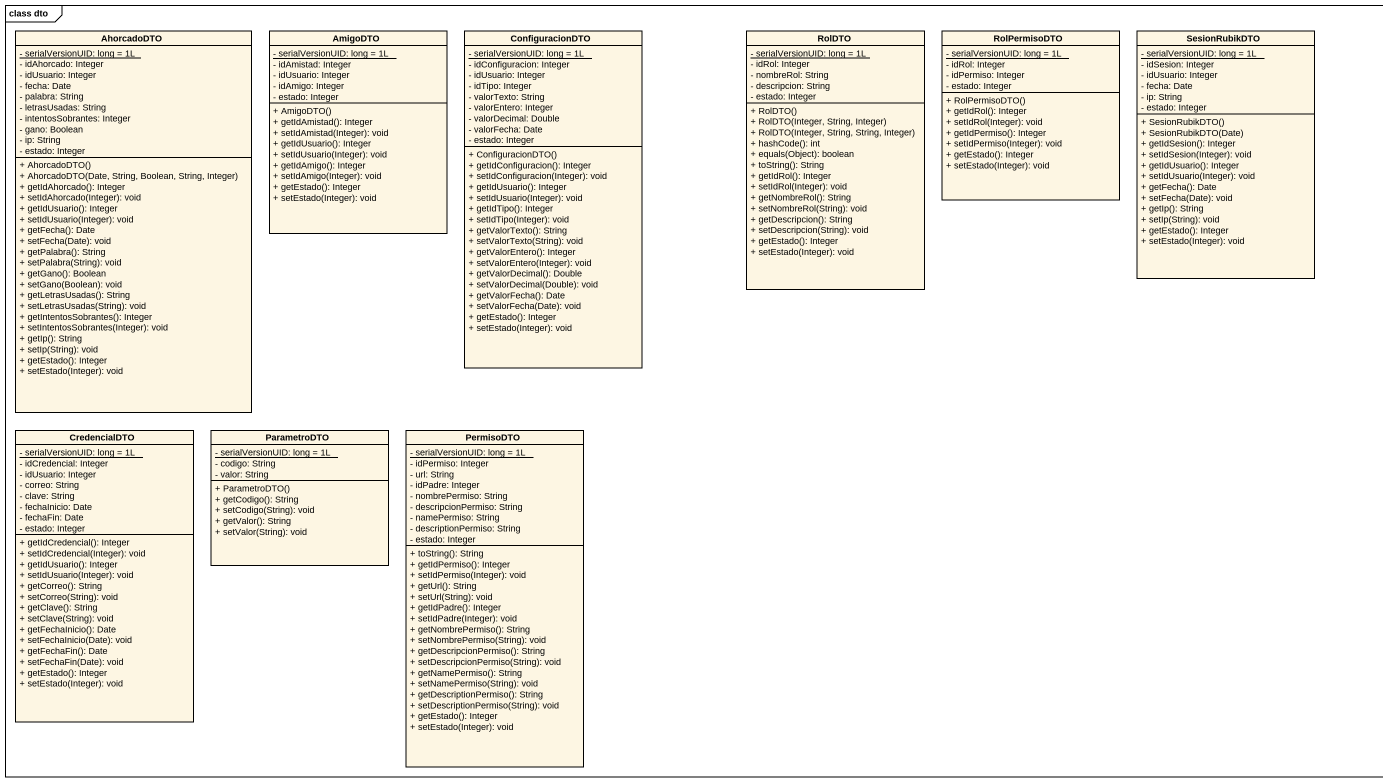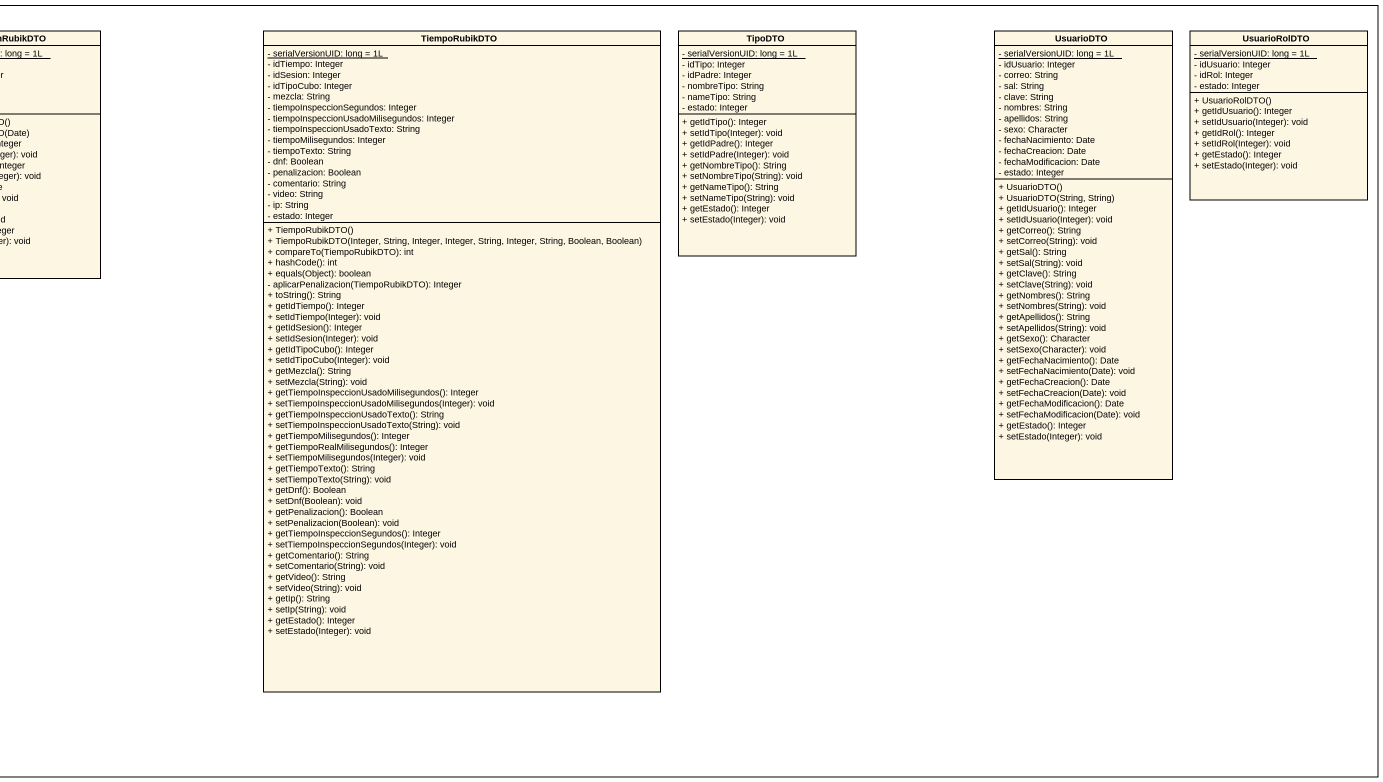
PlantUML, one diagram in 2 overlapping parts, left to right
@startuml
mainframe class dto
hide circle
hide empty members
skinparam classAttributeIconSize 0
class AhorcadoDTO {
  {static} - serialVersionUID: long = 1L
  - idAhorcado: Integer
  - idUsuario: Integer
  - fecha: Date
  - palabra: String
  - letrasUsadas: String
  - intentosSobrantes: Integer
  - gano: Boolean
  - ip: String
  - estado: Integer
  + AhorcadoDTO()
  + AhorcadoDTO(Date, String, Boolean, String, Integer)
  + getIdAhorcado(): Integer
  + setIdAhorcado(Integer): void
  + getIdUsuario(): Integer
  + setIdUsuario(Integer): void
  + getFecha(): Date
  + setFecha(Date): void
  + getPalabra(): String
  + setPalabra(String): void
  + getGano(): Boolean
  + setGano(Boolean): void
  + getLetrasUsadas(): String
  + setLetrasUsadas(String): void
  + getIntentosSobrantes(): Integer
  + setIntentosSobrantes(Integer): void
  + getIp(): String
  + setIp(String): void
  + getEstado(): Integer
  + setEstado(Integer): void
}
class AmigoDTO {
  {static} - serialVersionUID: long = 1L
  - idAmistad: Integer
  - idUsuario: Integer
  - idAmigo: Integer
  - estado: Integer
  + AmigoDTO()
  + getIdAmistad(): Integer
  + setIdAmistad(Integer): void
  + getIdUsuario(): Integer
  + setIdUsuario(Integer): void
  + getIdAmigo(): Integer
  + setIdAmigo(Integer): void
  + getEstado(): Integer
  + setEstado(Integer): void
}
class ConfiguracionDTO {
  {static} - serialVersionUID: long = 1L
  - idConfiguracion: Integer
  - idUsuario: Integer
  - idTipo: Integer
  - valorTexto: String
  - valorEntero: Integer
  - valorDecimal: Double
  - valorFecha: Date
  - estado: Integer
  + ConfiguracionDTO()
  + getIdConfiguracion(): Integer
  + setIdConfiguracion(Integer): void
  + getIdUsuario(): Integer
  + setIdUsuario(Integer): void
  + getIdTipo(): Integer
  + setIdTipo(Integer): void
  + getValorTexto(): String
  + setValorTexto(String): void
  + getValorEntero(): Integer
  + setValorEntero(Integer): void
  + getValorDecimal(): Double
  + setValorDecimal(Double): void
  + getValorFecha(): Date
  + setValorFecha(Date): void
  + getEstado(): Integer
  + setEstado(Integer): void
}
class RolDTO {
  {static} - serialVersionUID: long = 1L
  - idRol: Integer
  - nombreRol: String
  - descripcion: String
  - estado: Integer
  + RolDTO()
  + RolDTO(Integer, String, Integer)
  + RolDTO(Integer, String, String, Integer)
  + hashCode(): int
  + equals(Object): boolean
  + toString(): String
  + getIdRol(): Integer
  + setIdRol(Integer): void
  + getNombreRol(): String
  + setNombreRol(String): void
  + getDescripcion(): String
  + setDescripcion(String): void
  + getEstado(): Integer
  + setEstado(Integer): void
}
class RolPermisoDTO {
  {static} - serialVersionUID: long = 1L
  - idRol: Integer
  - idPermiso: Integer
  - estado: Integer
  + RolPermisoDTO()
  + getIdRol(): Integer
  + setIdRol(Integer): void
  + getIdPermiso(): Integer
  + setIdPermiso(Integer): void
  + getEstado(): Integer
  + setEstado(Integer): void
}
class SesionRubikDTO {
  {static} - serialVersionUID: long = 1L
  - idSesion: Integer
  - idUsuario: Integer
  - fecha: Date
  - ip: String
  - estado: Integer
  + SesionRubikDTO()
  + SesionRubikDTO(Date)
  + getIdSesion(): Integer
  + setIdSesion(Integer): void
  + getIdUsuario(): Integer
  + setIdUsuario(Integer): void
  + getFecha(): Date
  + setFecha(Date): void
  + getIp(): String
  + setIp(String): void
  + getEstado(): Integer
  + setEstado(Integer): void
}
class TiempoRubikDTO {
  {static} - serialVersionUID: long = 1L
  - idTiempo: Integer
  - idSesion: Integer
  - idTipoCubo: Integer
  - mezcla: String
  - tiempoInspeccionSegundos: Integer
  - tiempoInspeccionUsadoMilisegundos: Integer
  - tiempoInspeccionUsadoTexto: String
  - tiempoMilisegundos: Integer
  - tiempoTexto: String
  - dnf: Boolean
  - penalizacion: Boolean
  - comentario: String
  - video: String
  - ip: String
  - estado: Integer
  + TiempoRubikDTO()
  + TiempoRubikDTO(Integer, String, Integer, Integer, String, Integer, String, Boolean, Boolean)
  + compareTo(TiempoRubikDTO): int
  + hashCode(): int
  + equals(Object): boolean
  - aplicarPenalizacion(TiempoRubikDTO): Integer
  + toString(): String
  + getIdTiempo(): Integer
  + setIdTiempo(Integer): void
  + getIdSesion(): Integer
  + setIdSesion(Integer): void
  + getIdTipoCubo(): Integer
  + setIdTipoCubo(Integer): void
  + getMezcla(): String
  + setMezcla(String): void
  + getTiempoInspeccionUsadoMilisegundos(): Integer
  + setTiempoInspeccionUsadoMilisegundos(Integer): void
  + getTiempoInspeccionUsadoTexto(): String
  + setTiempoInspeccionUsadoTexto(String): void
  + getTiempoMilisegundos(): Integer
  + getTiempoRealMilisegundos(): Integer
  + setTiempoMilisegundos(Integer): void
  + getTiempoTexto(): String
  + setTiempoTexto(String): void
  + getDnf(): Boolean
  + setDnf(Boolean): void
  + getPenalizacion(): Boolean
  + setPenalizacion(Boolean): void
  + getTiempoInspeccionSegundos(): Integer
  + setTiempoInspeccionSegundos(Integer): void
  + getComentario(): String
  + setComentario(String): void
  + getVideo(): String
  + setVideo(String): void
  + getIp(): String
  + setIp(String): void
  + getEstado(): Integer
  + setEstado(Integer): void
}
class TipoDTO {
  {static} - serialVersionUID: long = 1L
  - idTipo: Integer
  - idPadre: Integer
  - nombreTipo: String
  - nameTipo: String
  - estado: Integer
  + getIdTipo(): Integer
  + setIdTipo(Integer): void
  + getIdPadre(): Integer
  + setIdPadre(Integer): void
  + getNombreTipo(): String
  + setNombreTipo(String): void
  + getNameTipo(): String
  + setNameTipo(String): void
  + getEstado(): Integer
  + setEstado(Integer): void
}
class UsuarioDTO {
  {static} - serialVersionUID: long = 1L
  - idUsuario: Integer
  - correo: String
  - sal: String
  - clave: String
  - nombres: String
  - apellidos: String
  - sexo: Character
  - fechaNacimiento: Date
  - fechaCreacion: Date
  - fechaModificacion: Date
  - estado: Integer
  + UsuarioDTO()
  + UsuarioDTO(String, String)
  + getIdUsuario(): Integer
  + setIdUsuario(Integer): void
  + getCorreo(): String
  + setCorreo(String): void
  + getSal(): String
  + setSal(String): void
  + getClave(): String
  + setClave(String): void
  + getNombres(): String
  + setNombres(String): void
  + getApellidos(): String
  + setApellidos(String): void
  + getSexo(): Character
  + setSexo(Character): void
  + getFechaNacimiento(): Date
  + setFechaNacimiento(Date): void
  + getFechaCreacion(): Date
  + setFechaCreacion(Date): void
  + getFechaModificacion(): Date
  + setFechaModificacion(Date): void
  + getEstado(): Integer
  + setEstado(Integer): void
}
class UsuarioRolDTO {
  {static} - serialVersionUID: long = 1L
  - idUsuario: Integer
  - idRol: Integer
  - estado: Integer
  + UsuarioRolDTO()
  + getIdUsuario(): Integer
  + setIdUsuario(Integer): void
  + getIdRol(): Integer
  + setIdRol(Integer): void
  + getEstado(): Integer
  + setEstado(Integer): void
}
class CredencialDTO {
  {static} - serialVersionUID: long = 1L
  - idCredencial: Integer
  - idUsuario: Integer
  - correo: String
  - clave: String
  - fechaInicio: Date
  - fechaFin: Date
  - estado: Integer
  + getIdCredencial(): Integer
  + setIdCredencial(Integer): void
  + getIdUsuario(): Integer
  + setIdUsuario(Integer): void
  + getCorreo(): String
  + setCorreo(String): void
  + getClave(): String
  + setClave(String): void
  + getFechaInicio(): Date
  + setFechaInicio(Date): void
  + getFechaFin(): Date
  + setFechaFin(Date): void
  + getEstado(): Integer
  + setEstado(Integer): void
}
class ParametroDTO {
  {static} - serialVersionUID: long = 1L
  - codigo: String
  - valor: String
  + ParametroDTO()
  + getCodigo(): String
  + setCodigo(String): void
  + getValor(): String
  + setValor(String): void
}
class PermisoDTO {
  {static} - serialVersionUID: long = 1L
  - idPermiso: Integer
  - url: String
  - idPadre: Integer
  - nombrePermiso: String
  - descripcionPermiso: String
  - namePermiso: String
  - descriptionPermiso: String
  - estado: Integer
  + toString(): String
  + getIdPermiso(): Integer
  + setIdPermiso(Integer): void
  + getUrl(): String
  + setUrl(String): void
  + getIdPadre(): Integer
  + setIdPadre(Integer): void
  + getNombrePermiso(): String
  + setNombrePermiso(String): void
  + getDescripcionPermiso(): String
  + setDescripcionPermiso(String): void
  + getNamePermiso(): String
  + setNamePermiso(String): void
  + getDescriptionPermiso(): String
  + setDescriptionPermiso(String): void
  + getEstado(): Integer
  + setEstado(Integer): void
}
@enduml
